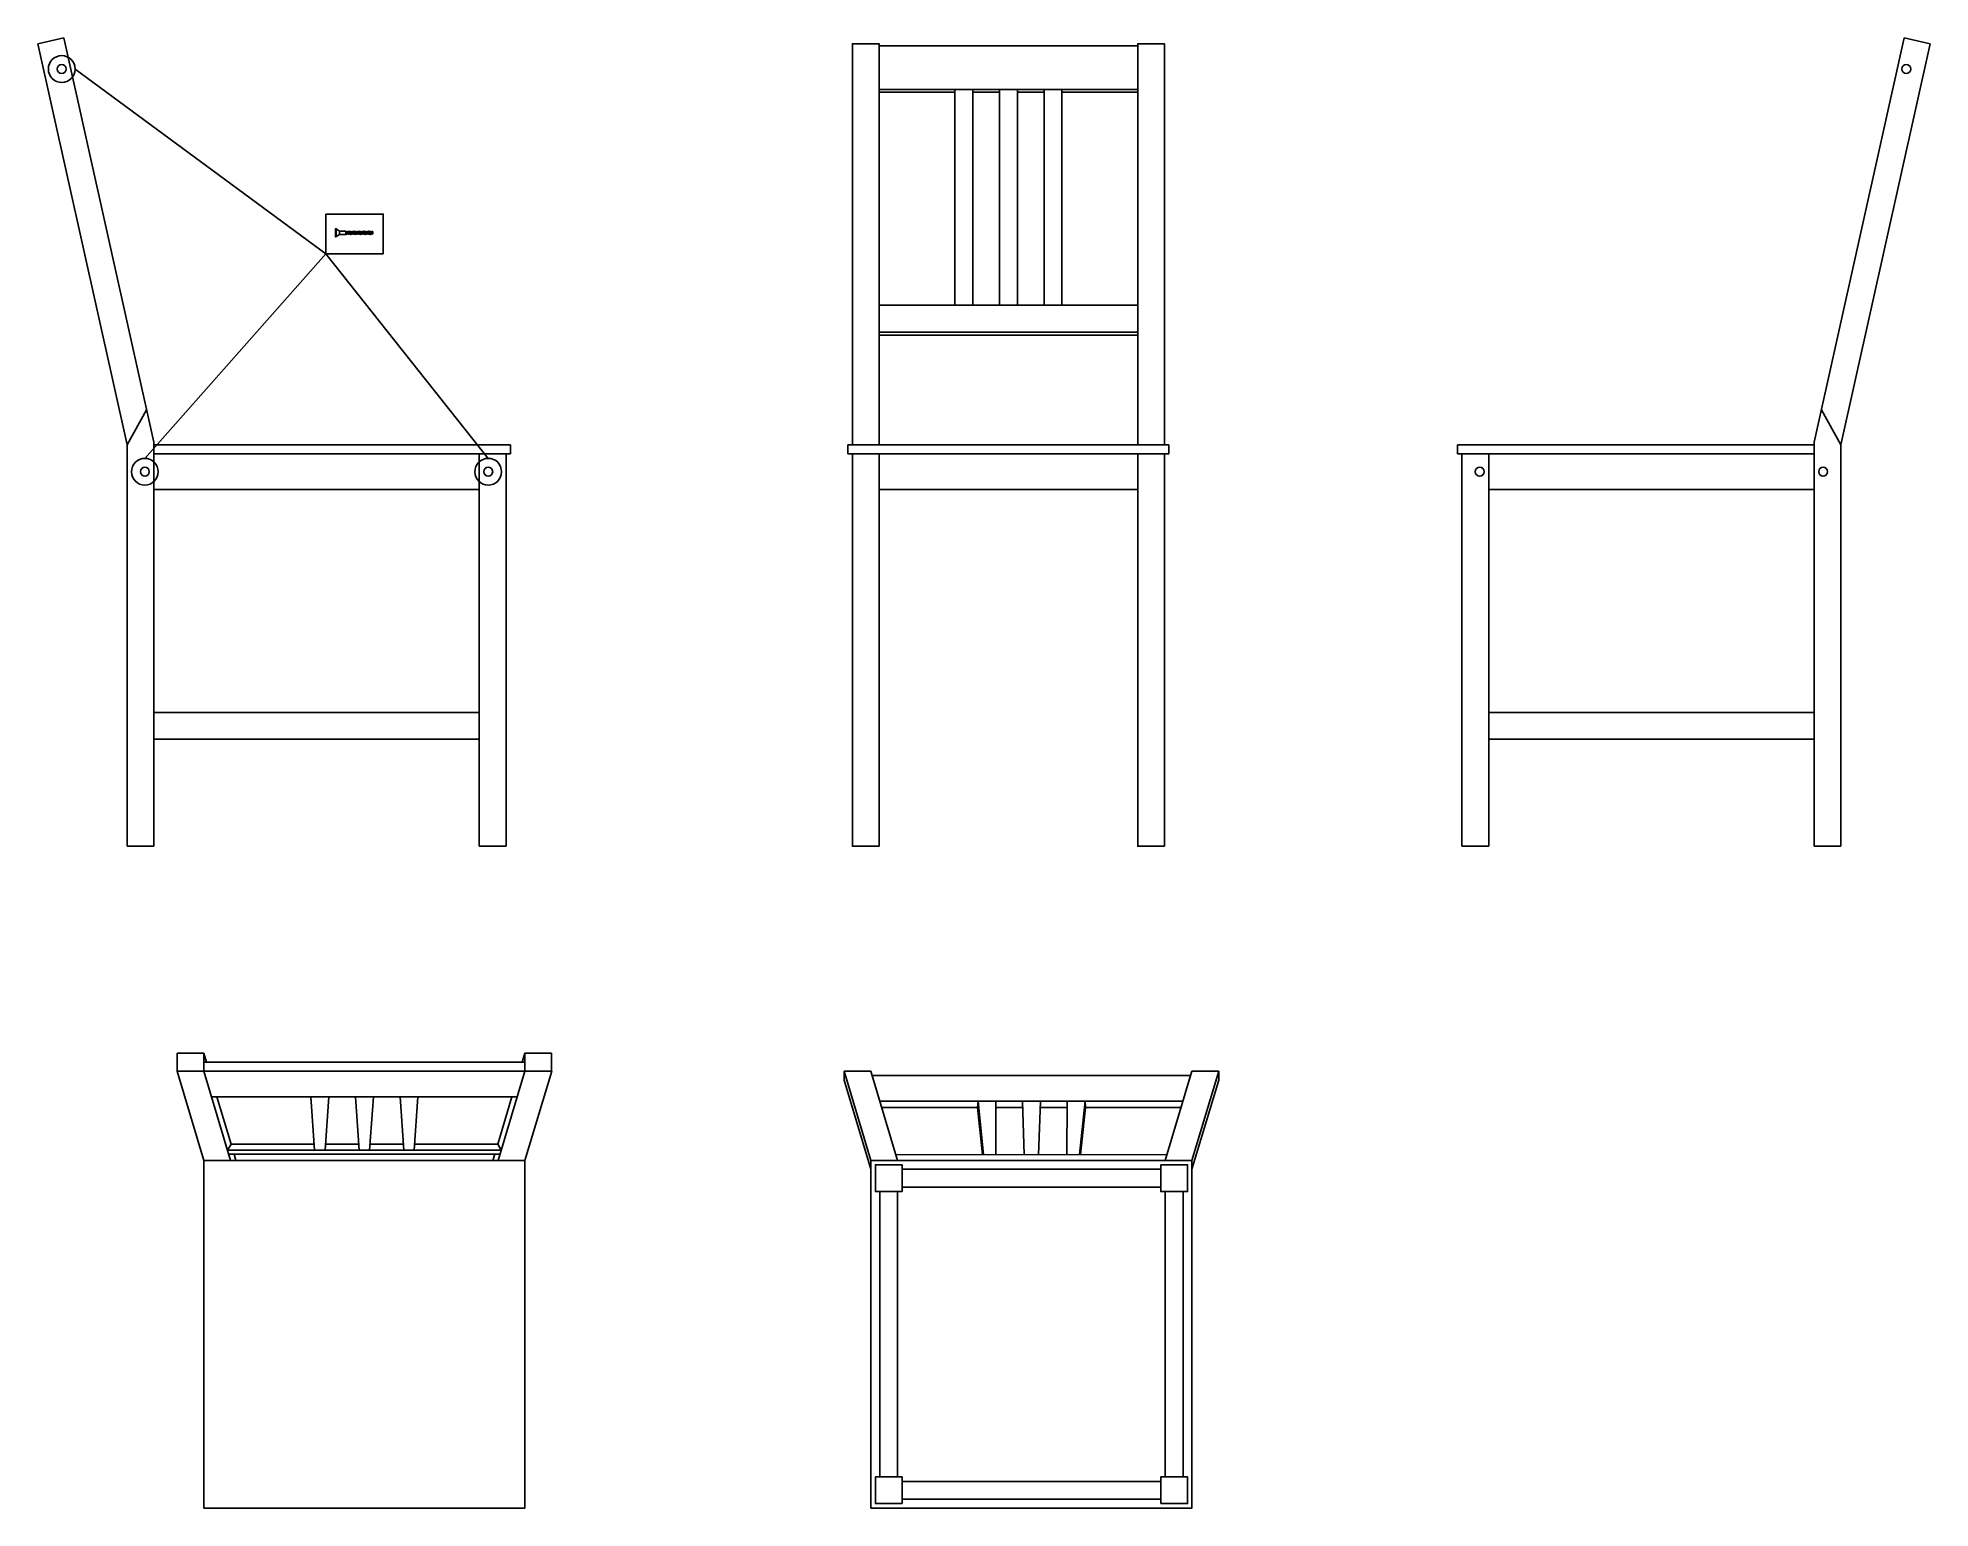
# Model space of a CAD drawing. Header units: inches. Extents: x 72 to 284, y 49 to 214.
import ezdxf

# ---------------------------------------------------------------- set-up
doc = ezdxf.new("R2010")
doc.units = ezdxf.units.IN
doc.header["$MEASUREMENT"] = 0
doc.layers.add('ingrandimenti', color=2, linetype='Continuous')
doc.layers.add('Viti', color=3, linetype='Continuous')

msp = doc.modelspace()

# ---------------------------------------------------------------- linework, layer by layer
for p, q in [((72.28, 212.9), (75.21, 213.55)), ((72.28, 212.9), (82.28, 167.9)), ((75.21, 213.55), (85.28, 168.23)), ((166.61, 212.66), (195.61, 212.66)), ((281.53, 213.55), (271.46, 168.23)), ((284.46, 212.9), (274.46, 167.9)), ((284.46, 212.9), (281.53, 213.55)), ((163.61, 211.9), (163.61, 167.9)), ((195.61, 211.9), (195.61, 167.9)), ((166.61, 207.78), (195.61, 207.78)), ((166.61, 207.45), (175.11, 207.45)), ((175.11, 207.78), (175.11, 183.56)), ((177.11, 207.78), (177.11, 183.56)), ((177.11, 207.45), (180.11, 207.45)), ((180.11, 207.78), (180.11, 183.56)), ((180.11, 207.78), (180.11, 183.56)), ((180.11, 207.78), (182.11, 207.78)), ((182.11, 207.78), (182.11, 183.56)), ((182.11, 207.78), (182.11, 183.56)), ((182.11, 207.45), (185.11, 207.45)), ((185.11, 207.78), (185.11, 183.56)), ((187.11, 207.78), (187.11, 183.56)), ((187.11, 207.45), (195.61, 207.45)), ((166.61, 183.56), (195.61, 183.56)), ((166.61, 180.56), (195.61, 180.56)), ((166.61, 180.23), (195.61, 180.23)), ((84.48, 171.83), (82.28, 167.9)), ((272.26, 171.83), (274.46, 167.9)), ((82.28, 122.9), (82.28, 167.9)), ((85.28, 122.9), (85.28, 168.23)), ((85.28, 167.9), (125.28, 167.9)), ((125.28, 167.9), (125.28, 166.9)), ((199.11, 167.9), (163.11, 167.9)), ((163.11, 166.9), (163.11, 167.9)), ((199.11, 166.9), (199.11, 167.9)), ((271.46, 167.9), (231.46, 167.9)), ((231.46, 167.9), (231.46, 166.9)), ((271.46, 122.9), (271.46, 168.23)), ((274.46, 122.9), (274.46, 167.9)), ((85.28, 166.9), (125.28, 166.9)), ((121.78, 166.9), (121.78, 122.9)), ((124.78, 166.9), (124.78, 122.9)), ((125.28, 166.9), (124.78, 166.9)), ((163.11, 166.9), (199.11, 166.9)), ((163.11, 166.9), (163.61, 166.9)), ((163.61, 166.9), (163.61, 122.9)), ((195.61, 166.9), (195.61, 122.9)), ((198.61, 122.9), (198.61, 166.9)), ((199.11, 166.9), (198.61, 166.9)), ((271.46, 166.9), (231.46, 166.9)), ((231.96, 166.9), (231.96, 122.9)), ((234.96, 166.9), (234.96, 122.9)), ((85.28, 162.9), (121.78, 162.9)), ((166.61, 162.9), (195.61, 162.9)), ((271.46, 162.9), (234.96, 162.9)), ((121.78, 137.9), (85.28, 137.9)), ((234.96, 137.9), (271.46, 137.9)), ((121.78, 134.9), (85.28, 134.9)), ((234.96, 134.9), (271.46, 134.9)), ((82.28, 122.9), (85.28, 122.9)), ((121.78, 122.9), (124.78, 122.9)), ((163.61, 122.9), (166.61, 122.9)), ((234.96, 122.9), (231.96, 122.9)), ((274.46, 122.9), (271.46, 122.9)), ((90.9, 99.68), (87.9, 99.68)), ((87.9, 99.68), (87.9, 97.68)), ((87.9, 97.68), (129.9, 97.68)), ((87.9, 97.68), (90.9, 87.68)), ((90.9, 97.68), (90.9, 99.68)), ((90.9, 99.68), (91.2, 98.68)), ((90.9, 98.68), (126.9, 98.68)), ((90.9, 97.68), (93.9, 87.68)), ((126.9, 97.68), (123.9, 87.68)), ((126.9, 99.68), (126.6, 98.68)), ((126.9, 97.68), (126.9, 99.68)), ((126.9, 99.68), (129.89, 99.68)), ((129.9, 97.68), (126.9, 87.68)), ((129.89, 97.68), (129.89, 99.68)), ((162.69, 97.68), (165.69, 87.68)), ((162.69, 97.68), (162.69, 96.68)), ((162.69, 97.68), (165.69, 97.68)), ((165.69, 97.68), (168.69, 87.68)), ((201.69, 97.68), (198.69, 87.68)), ((204.69, 97.68), (201.69, 87.68)), ((204.69, 97.68), (201.69, 97.68)), ((204.69, 97.68), (204.69, 96.68)), ((162.69, 96.68), (165.69, 86.68)), ((165.84, 97.18), (201.54, 97.18)), ((204.69, 96.68), (201.69, 86.68)), ((91.76, 94.8), (126.04, 94.8)), ((92.36, 94.8), (93.96, 89.49)), ((102.9, 94.8), (103.32, 88.81)), ((104.9, 94.8), (104.48, 88.81)), ((107.9, 94.8), (108.32, 88.81)), ((109.9, 94.8), (109.48, 88.81)), ((112.9, 94.8), (113.32, 88.81)), ((114.9, 94.8), (114.48, 88.81)), ((125.44, 94.8), (123.85, 89.49)), ((166.71, 94.3), (200.69, 94.32)), ((166.91, 93.61), (177.65, 93.61)), ((177.7, 94.31), (177.65, 93.61)), ((177.65, 93.61), (178.21, 88.3)), ((177.7, 94.31), (178.31, 88.3)), ((179.7, 94.31), (179.71, 88.3)), ((179.7, 93.61), (182.72, 93.61)), ((182.7, 94.31), (182.89, 88.31)), ((182.7, 94.31), (182.89, 88.31)), ((184.7, 94.31), (184.5, 88.31)), ((184.7, 94.31), (184.5, 88.31)), ((184.67, 93.61), (187.69, 93.61)), ((187.7, 94.31), (187.67, 88.31)), ((189.7, 94.31), (189.08, 88.32)), ((189.74, 93.61), (189.18, 88.32)), ((189.7, 94.31), (189.74, 93.61)), ((189.74, 93.61), (200.47, 93.61)), ((93.56, 88.81), (93.96, 89.49)), ((93.96, 89.49), (103.27, 89.49)), ((104.53, 89.49), (108.27, 89.49)), ((109.53, 89.49), (113.27, 89.49)), ((114.53, 89.49), (123.85, 89.49)), ((123.85, 89.49), (124.24, 88.82)), ((124.24, 88.82), (93.56, 88.81)), ((93.69, 88.39), (124.11, 88.39)), ((94.29, 88.39), (94.5, 87.68)), ((103.4, 87.68), (104.4, 87.68)), ((123.52, 88.39), (123.31, 87.68)), ((168.51, 88.28), (198.89, 88.33)), ((198.19, 86.68), (169.19, 86.68)), ((166.69, 84.18), (168.69, 84.18)), ((166.69, 84.18), (166.69, 52.18)), ((168.69, 52.18), (168.69, 84.18)), ((169.19, 84.68), (198.19, 84.68)), ((198.69, 52.18), (198.69, 84.18)), ((200.69, 84.18), (200.69, 52.18)), ((166.69, 52.18), (168.69, 52.18)), ((169.19, 51.68), (198.19, 51.68)), ((198.19, 49.68), (169.19, 49.68))]:
    msp.add_line(p, q)
for points in [[(166.61, 167.9), (163.61, 167.9), (163.61, 212.9), (166.61, 212.9)], [(198.61, 167.9), (195.61, 167.9), (195.61, 212.9), (198.61, 212.9)], [(166.61, 122.9), (163.61, 122.9), (163.61, 166.9), (166.61, 166.9)], [(198.61, 122.9), (195.61, 122.9), (195.61, 166.9), (198.61, 166.9)], [(90.9, 87.68), (126.9, 87.68), (126.9, 48.68), (90.9, 48.68)], [(165.69, 87.68), (201.69, 87.68), (201.69, 48.68), (165.69, 48.68)], [(169.19, 87.18), (166.19, 87.18), (166.19, 84.18), (169.19, 84.18)], [(198.19, 87.18), (201.19, 87.18), (201.19, 84.18), (198.19, 84.18)], [(169.19, 49.18), (166.19, 49.18), (166.19, 52.18), (169.19, 52.18)], [(198.19, 49.18), (201.19, 49.18), (201.19, 52.18), (198.19, 52.18)]]:
    msp.add_lwpolyline(points, close=True)
for centre in [(74.96, 210.06), (281.78, 210.06), (84.28, 164.9), (122.78, 164.9), (233.96, 164.9), (272.46, 164.9)]:
    msp.add_circle(centre, 0.5)
at = {"layer": 'ingrandimenti'}
for p, q in [((104.59, 189.34), (76.46, 210.06)), ((84.28, 166.4), (104.59, 189.34)), ((104.59, 189.34), (122.78, 166.4))]:
    msp.add_line(p, q, dxfattribs=at)
msp.add_lwpolyline([(104.59, 193.8), (111.01, 193.8), (111.01, 189.34), (104.59, 189.34)], close=True, dxfattribs=at)
for centre in [(74.96, 210.06), (84.28, 164.9), (122.78, 164.9)]:
    msp.add_circle(centre, 1.5, dxfattribs=at)
at = {"layer": 'Viti'}
for p, q in [((106.12, 191.89), (105.74, 192.12)), ((106.12, 191.49), (105.74, 191.26)), ((106.83, 191.84), (106.8, 191.88)), ((106.8, 191.53), (106.84, 191.49)), ((106.85, 191.89), (106.83, 191.84)), ((106.86, 191.54), (106.83, 191.84)), ((106.84, 191.49), (106.86, 191.54)), ((106.9, 191.84), (106.85, 191.89)), ((106.86, 191.54), (106.91, 191.49)), ((106.92, 191.89), (106.9, 191.84)), ((106.93, 191.54), (106.9, 191.84)), ((106.91, 191.49), (106.93, 191.54)), ((106.97, 191.84), (106.92, 191.89)), ((106.93, 191.54), (106.98, 191.49)), ((106.99, 191.89), (106.97, 191.84)), ((107, 191.54), (106.97, 191.84)), ((106.98, 191.49), (107, 191.54)), ((107.04, 191.84), (106.99, 191.89)), ((107, 191.54), (107.05, 191.49)), ((107.06, 191.89), (107.04, 191.84)), ((107.07, 191.54), (107.04, 191.84)), ((107.05, 191.49), (107.07, 191.54)), ((107.11, 191.84), (107.06, 191.89)), ((107.07, 191.54), (107.12, 191.49)), ((107.13, 191.89), (107.11, 191.84)), ((107.14, 191.54), (107.11, 191.84)), ((107.12, 191.49), (107.14, 191.54)), ((107.18, 191.84), (107.13, 191.89)), ((107.14, 191.54), (107.19, 191.49)), ((107.2, 191.89), (107.18, 191.84)), ((107.21, 191.54), (107.18, 191.84)), ((107.19, 191.49), (107.21, 191.54)), ((107.25, 191.84), (107.2, 191.89)), ((107.21, 191.54), (107.26, 191.49)), ((107.27, 191.89), (107.25, 191.84)), ((107.28, 191.54), (107.25, 191.84)), ((107.26, 191.49), (107.28, 191.54)), ((107.32, 191.84), (107.27, 191.89)), ((107.28, 191.54), (107.33, 191.49)), ((107.34, 191.89), (107.32, 191.84)), ((107.35, 191.54), (107.32, 191.84)), ((107.33, 191.49), (107.35, 191.54)), ((107.39, 191.84), (107.34, 191.89)), ((107.35, 191.54), (107.4, 191.49)), ((107.41, 191.89), (107.39, 191.84)), ((107.42, 191.54), (107.39, 191.84)), ((107.4, 191.49), (107.42, 191.54)), ((107.46, 191.84), (107.41, 191.89)), ((107.42, 191.54), (107.47, 191.49)), ((107.48, 191.89), (107.46, 191.84)), ((107.49, 191.54), (107.46, 191.84)), ((107.47, 191.49), (107.49, 191.54)), ((107.53, 191.84), (107.48, 191.89)), ((107.49, 191.54), (107.54, 191.49)), ((107.55, 191.89), (107.53, 191.84)), ((107.56, 191.54), (107.53, 191.84)), ((107.54, 191.49), (107.56, 191.54)), ((107.6, 191.84), (107.55, 191.89)), ((107.56, 191.54), (107.61, 191.49)), ((107.62, 191.89), (107.6, 191.84)), ((107.63, 191.54), (107.6, 191.84)), ((107.61, 191.49), (107.63, 191.54)), ((107.67, 191.84), (107.62, 191.89)), ((107.63, 191.54), (107.68, 191.49)), ((107.69, 191.89), (107.67, 191.84)), ((107.7, 191.54), (107.67, 191.84)), ((107.68, 191.49), (107.7, 191.54)), ((107.74, 191.84), (107.69, 191.89)), ((107.7, 191.54), (107.75, 191.49)), ((107.76, 191.89), (107.74, 191.84)), ((107.77, 191.54), (107.74, 191.84)), ((107.75, 191.49), (107.77, 191.54)), ((107.81, 191.84), (107.76, 191.89)), ((107.77, 191.54), (107.82, 191.49)), ((107.83, 191.89), (107.81, 191.84)), ((107.84, 191.54), (107.81, 191.84)), ((107.82, 191.49), (107.84, 191.54)), ((107.88, 191.84), (107.83, 191.89)), ((107.84, 191.54), (107.89, 191.49)), ((107.9, 191.89), (107.88, 191.84)), ((107.91, 191.54), (107.88, 191.84)), ((107.89, 191.49), (107.91, 191.54)), ((107.95, 191.84), (107.9, 191.89)), ((107.91, 191.54), (107.96, 191.49)), ((107.97, 191.89), (107.95, 191.84)), ((107.98, 191.54), (107.95, 191.84)), ((107.96, 191.49), (107.98, 191.54)), ((108.02, 191.84), (107.97, 191.89)), ((107.98, 191.54), (108.03, 191.49)), ((108.04, 191.89), (108.02, 191.84)), ((108.05, 191.54), (108.02, 191.84)), ((108.03, 191.49), (108.05, 191.54)), ((108.09, 191.84), (108.04, 191.89)), ((108.05, 191.54), (108.1, 191.49)), ((108.11, 191.89), (108.09, 191.84)), ((108.12, 191.54), (108.09, 191.84)), ((108.1, 191.49), (108.12, 191.54)), ((108.16, 191.84), (108.11, 191.89)), ((108.12, 191.54), (108.17, 191.49)), ((108.18, 191.89), (108.16, 191.84)), ((108.19, 191.54), (108.16, 191.84)), ((108.17, 191.49), (108.19, 191.54)), ((108.23, 191.84), (108.18, 191.89)), ((108.19, 191.54), (108.24, 191.49)), ((108.25, 191.89), (108.23, 191.84)), ((108.26, 191.54), (108.23, 191.84)), ((108.24, 191.49), (108.26, 191.54)), ((108.3, 191.84), (108.25, 191.89)), ((108.26, 191.54), (108.31, 191.49)), ((108.32, 191.89), (108.3, 191.84)), ((108.33, 191.54), (108.3, 191.84)), ((108.31, 191.49), (108.33, 191.54)), ((108.37, 191.84), (108.32, 191.89)), ((108.33, 191.54), (108.38, 191.49)), ((108.39, 191.89), (108.37, 191.84)), ((108.4, 191.54), (108.37, 191.84)), ((108.38, 191.49), (108.4, 191.54)), ((108.44, 191.84), (108.39, 191.89)), ((108.4, 191.54), (108.45, 191.49)), ((108.46, 191.89), (108.44, 191.84)), ((108.47, 191.54), (108.44, 191.84)), ((108.45, 191.49), (108.47, 191.54)), ((108.51, 191.84), (108.46, 191.89)), ((108.47, 191.54), (108.52, 191.49)), ((108.53, 191.89), (108.51, 191.84)), ((108.54, 191.54), (108.51, 191.84)), ((108.52, 191.49), (108.54, 191.54)), ((108.58, 191.84), (108.53, 191.89)), ((108.54, 191.54), (108.59, 191.49)), ((108.6, 191.89), (108.58, 191.84)), ((108.61, 191.54), (108.58, 191.84)), ((108.59, 191.49), (108.61, 191.54)), ((108.65, 191.84), (108.6, 191.89)), ((108.61, 191.54), (108.66, 191.49)), ((108.67, 191.89), (108.65, 191.84)), ((108.68, 191.54), (108.65, 191.84)), ((108.66, 191.49), (108.68, 191.54)), ((108.72, 191.84), (108.67, 191.89)), ((108.68, 191.54), (108.73, 191.49)), ((108.74, 191.89), (108.72, 191.84)), ((108.75, 191.54), (108.72, 191.84)), ((108.73, 191.49), (108.75, 191.54)), ((108.79, 191.84), (108.74, 191.89)), ((108.75, 191.54), (108.8, 191.49)), ((108.81, 191.89), (108.79, 191.84)), ((108.82, 191.54), (108.79, 191.84)), ((108.8, 191.49), (108.82, 191.54)), ((108.86, 191.84), (108.81, 191.89)), ((108.82, 191.54), (108.87, 191.49)), ((108.88, 191.89), (108.86, 191.84)), ((108.89, 191.54), (108.86, 191.84)), ((108.87, 191.49), (108.89, 191.54)), ((108.93, 191.84), (108.88, 191.89)), ((108.89, 191.54), (108.94, 191.49)), ((108.95, 191.89), (108.93, 191.84)), ((108.96, 191.54), (108.93, 191.84)), ((108.94, 191.49), (108.96, 191.54)), ((109, 191.84), (108.95, 191.89)), ((108.96, 191.54), (109.01, 191.49)), ((109.02, 191.89), (109, 191.84)), ((109.03, 191.54), (109, 191.84)), ((109.01, 191.49), (109.03, 191.54)), ((109.07, 191.84), (109.02, 191.89)), ((109.03, 191.54), (109.08, 191.49)), ((109.09, 191.89), (109.07, 191.84)), ((109.1, 191.54), (109.07, 191.84)), ((109.08, 191.49), (109.1, 191.54)), ((109.14, 191.84), (109.09, 191.89)), ((109.1, 191.54), (109.15, 191.49)), ((109.16, 191.89), (109.14, 191.84)), ((109.17, 191.54), (109.14, 191.84)), ((109.15, 191.49), (109.17, 191.54)), ((109.21, 191.84), (109.16, 191.89)), ((109.17, 191.54), (109.22, 191.49)), ((109.23, 191.89), (109.21, 191.84)), ((109.24, 191.54), (109.21, 191.84)), ((109.22, 191.49), (109.24, 191.54)), ((109.28, 191.84), (109.23, 191.89)), ((109.24, 191.54), (109.29, 191.49)), ((109.3, 191.89), (109.28, 191.84)), ((109.31, 191.54), (109.28, 191.84)), ((109.29, 191.49), (109.31, 191.54)), ((109.35, 191.84), (109.3, 191.89)), ((109.31, 191.54), (109.36, 191.49)), ((109.37, 191.89), (109.35, 191.84)), ((109.38, 191.54), (109.35, 191.84)), ((109.36, 191.49), (109.38, 191.54)), ((109.42, 191.84), (109.37, 191.89)), ((109.38, 191.54), (109.43, 191.49)), ((109.44, 191.89), (109.42, 191.84)), ((109.45, 191.54), (109.42, 191.84)), ((109.43, 191.49), (109.45, 191.54)), ((109.49, 191.84), (109.44, 191.89)), ((109.45, 191.54), (109.5, 191.49)), ((109.51, 191.89), (109.49, 191.84)), ((109.52, 191.54), (109.49, 191.84)), ((109.5, 191.49), (109.52, 191.54)), ((109.56, 191.84), (109.51, 191.89)), ((109.52, 191.54), (109.57, 191.49)), ((109.58, 191.89), (109.56, 191.84)), ((109.59, 191.54), (109.56, 191.84)), ((109.57, 191.49), (109.59, 191.54)), ((109.63, 191.84), (109.58, 191.89)), ((109.59, 191.54), (109.64, 191.49)), ((109.65, 191.89), (109.63, 191.84)), ((109.66, 191.54), (109.63, 191.84)), ((109.64, 191.49), (109.66, 191.54)), ((109.7, 191.84), (109.65, 191.89)), ((109.66, 191.54), (109.71, 191.49)), ((109.72, 191.89), (109.7, 191.84)), ((109.73, 191.54), (109.7, 191.84)), ((109.71, 191.49), (109.73, 191.54)), ((109.77, 191.84), (109.72, 191.89)), ((109.73, 191.54), (109.78, 191.49)), ((109.8, 191.54), (109.77, 191.84)), ((109.77, 191.84), (109.8, 191.84)), ((109.78, 191.49), (109.8, 191.54)), ((109.8, 191.54), (109.8, 191.54)), ((109.83, 191.82), (109.83, 191.57))]:
    msp.add_line(p, q, dxfattribs=at)
msp.add_lwpolyline([(105.64, 191.26), (105.64, 192.12, -0.414214), (105.66, 192.14), (105.72, 192.14, -0.414214), (105.74, 192.12), (105.74, 191.26, -0.414214), (105.72, 191.24), (105.66, 191.24, -0.414214)], format="xyb", close=True, dxfattribs=at)
msp.add_lwpolyline([(106.8, 191.89), (106.12, 191.89), (106.12, 191.49), (106.8, 191.49)], close=True, dxfattribs=at)
for centre, start, end in [((109.8, 191.82), 0, 90), ((109.8, 191.57), 270, 0)]:
    msp.add_arc(centre, 0.025, start, end, dxfattribs=at)

doc.saveas('drawing.dxf')
